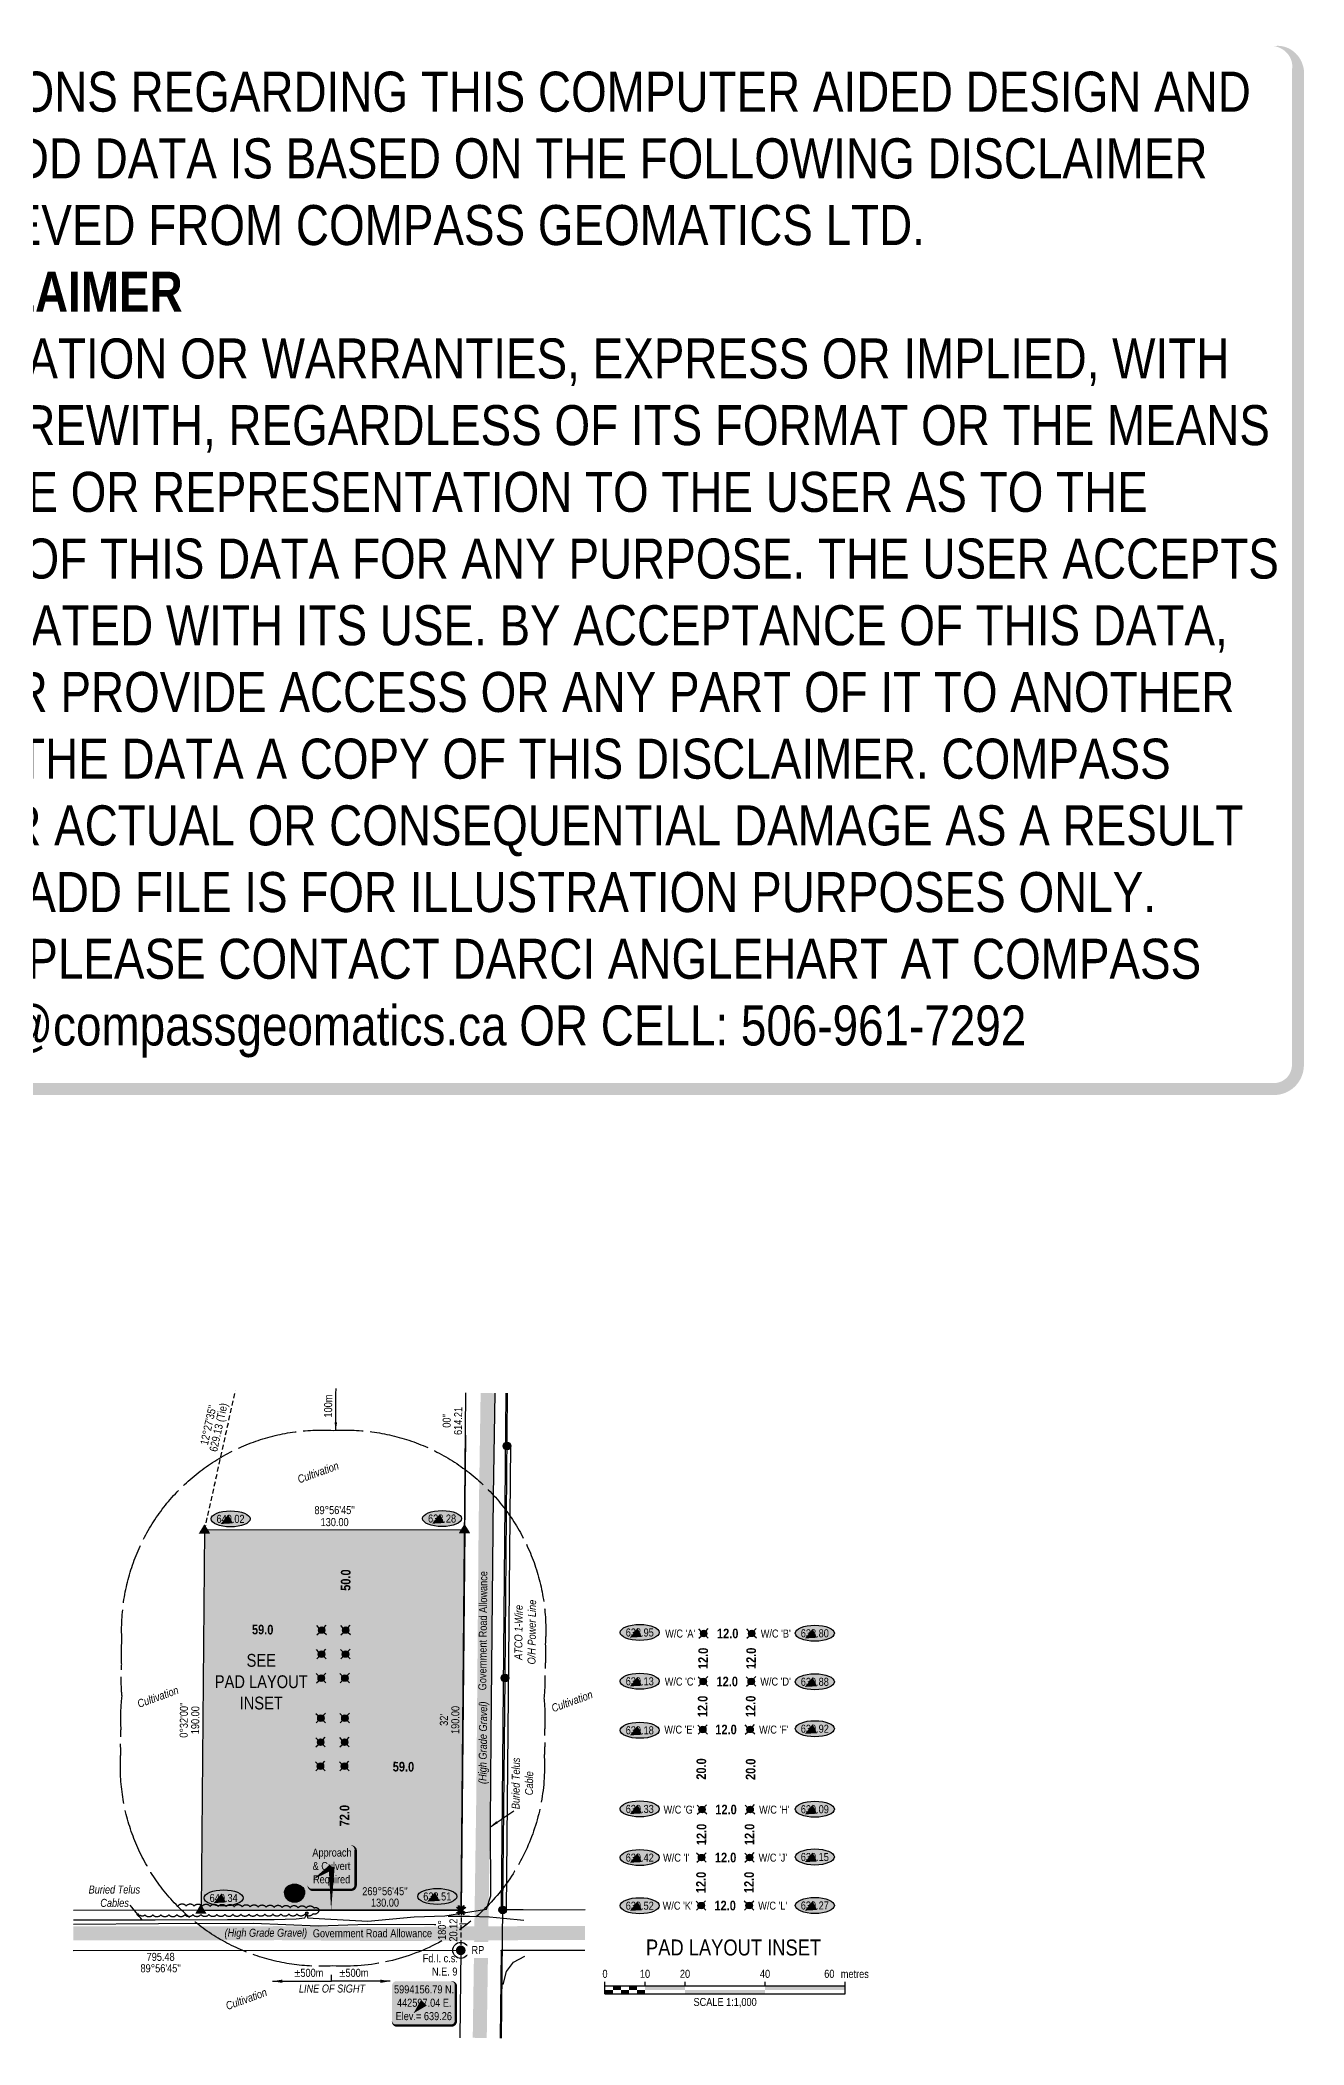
# Model space of a CAD drawing. Extents: x 441332 to 444489, y 5994048 to 5996600.
# Drawn here: x 442911 to 444489, y 5994096 to 5996600 of the extents above; entities that cross this region are included whole.
import ezdxf
from ezdxf.enums import TextEntityAlignment as Align

# ---------------------------------------------------------------- set-up
doc = ezdxf.new("R2010")
doc.units = 0
doc.header["$LTSCALE"] = 5
for name, pattern in [('0', [1, 1, 0]), ('foc-ACCESSROAD', [3.75, 2.5, -1.25]), ('foc-BUFFER', [16.75, 15, -1.75]), ('foc-TIELINE', [1.875, 1.25, -0.625]), ('foc-TRAV', [1.875, 1.25, -0.625])]:
    doc.linetypes.add(name, pattern=pattern)
for name, color, linetype in [('35', 37, 'Continuous'), ('AS-FENCE', 48, 'foc-FENCE'), ('AS-POWER', 104, 'foc-POWER'), ('AS-POWER-EXISTING-PP', 72, 'Continuous'), ('AS-POWER-T', 104, 'Continuous'), ('AS-RESIDENCE', 14, 'Continuous'), ('AS-ROADS', 254, 'Continuous'), ('AS-TELEPHONE', 224, 'foc-TEL'), ('AS-TELEPHONE-T', 224, 'Continuous'), ('AUX-BUFFER', 7, 'foc-BUFFER'), ('C-AR', 13, 'foc-ACCESSROAD'), ('CG-NOTES', 7, 'Continuous'), ('DETAIL-T', 7, 'Continuous'), ('L-BD', 7, 'Continuous'), ('L-BD1', 253, 'Continuous'), ('L-MON', 1, 'Continuous'), ('L-ROAD-T', 7, 'Continuous'), ('L-SEC', 7, 'Continuous'), ('L-TIE', 7, 'foc-TIELINE'), ('P-CROSSINGS', 250, 'Continuous'), ('P-ELEVATION', 7, 'Continuous'), ('P-PROPOSED', 10, 'Continuous'), ('P-PROPOSED-H', 21, 'Continuous'), ('P-TRAV', 4, 'foc-TRAV'), ('T-BUSH', 110, '0')]:
    doc.layers.add(name, color=color, linetype=linetype)
doc.layers.add('DISCLAIMER', color=7, linetype='Continuous', plot=False)
doc.layers.add('T-TEXT', color=48, linetype='Continuous', lineweight=18)
doc.styles.add('80', font='ARIALN.TTF', dxfattribs={"height": 10})
doc.styles.add('80CG', font='ARIALN.TTF', dxfattribs={"height": 10})
doc.styles.add('80L', font='ARIALN.TTF', dxfattribs={"height": 10})
doc.styles.add('80LS', font='ARIALNI.TTF', dxfattribs={"height": 10})
doc.styles.add('BOLD', font='ARIALNB.TTF')
doc.styles.add('Crossing', font='ARIALN.TTF', dxfattribs={"height": 10})
doc.styles.add('foc-LtypeFont', font='ARIALN.TTF', dxfattribs={"height": 7.35})
doc.linetypes.add('foc-FENCE', pattern='A,10,-1,["X",foc-LtypeFont,S=0.2,R=0,X=-0.625,Y=-0.75],-1.24', length=12.24)
doc.linetypes.add('foc-POWER', pattern='A,6,-1,["P",foc-LtypeFont,S=0.2,R=0,X=-0.625,Y=-0.75],-1.24,4', length=12.24)
doc.linetypes.add('foc-TEL', pattern='A,2,-1,["T",foc-LtypeFont,S=0.2,R=0,X=-0.425,Y=-0.75],-1.24,8', length=12.24)
doc.dimstyles.new('CG2011', dxfattribs={"dimscale": 5, "dimtxt": 9, "dimasz": 2, "dimexe": 0.2, "dimexo": 0.0625, "dimgap": 0.5, "dimtad": 0, "dimtih": 1, "dimtoh": 1, "dimzin": 0, "dimdsep": 46, "dimtxsty": '80CG', "dimcen": 0.1, "dimse1": 1, "dimse2": 1, "dimclrd": 256, "dimclrt": 256, "dimaunit": 1, "dimadec": 4, "dimazin": 0, "dimtfac": 0.06, "dimtofl": 0, "dimtmove": 0, "dimatfit": 1, "dimfxl": 0.2, "dimtolj": 1, "dimtzin": 0, "dimlwd": -1, "dimarcsym": 0})
doc.dimstyles.new('COMPASS', dxfattribs={"dimscale": 5, "dimtxt": 10, "dimasz": 2.5, "dimexe": 0.2, "dimexo": 0.0625, "dimgap": 0.5, "dimtad": 0, "dimtih": 1, "dimtoh": 1, "dimzin": 0, "dimdsep": 46, "dimtxsty": '80', "dimcen": 0.1, "dimse1": 1, "dimse2": 1, "dimclrd": 256, "dimclrt": 256, "dimaunit": 1, "dimadec": 4, "dimazin": 0, "dimtfac": 0.06, "dimtofl": 0, "dimtmove": 0, "dimatfit": 1, "dimfxl": 0.2, "dimtolj": 1, "dimtzin": 0, "dimlwd": -1, "dimarcsym": 0})
doc.dimstyles.new('Compass 5 000', dxfattribs={"dimscale": 5, "dimtxt": 9, "dimasz": 2, "dimexe": 0.2, "dimexo": 0.0625, "dimgap": 0.5, "dimtad": 0, "dimtih": 1, "dimtoh": 1, "dimzin": 0, "dimdsep": 46, "dimtxsty": '80CG', "dimcen": 0.1, "dimse1": 1, "dimse2": 1, "dimclrd": 256, "dimclrt": 256, "dimaunit": 1, "dimadec": 4, "dimazin": 0, "dimtfac": 0.06, "dimtofl": 0, "dimtmove": 0, "dimatfit": 1, "dimfxl": 0.2, "dimtolj": 1, "dimtzin": 0, "dimlwd": -1, "dimarcsym": 0})

# ---------------------------------------------------------------- blocks, each defined once
blk = doc.blocks.new('*U470')
h = blk.add_hatch(color=255)
edge = h.paths.add_edge_path()
edge.add_line((-24, -28.5), (24, -28.5))
edge.add_arc((24, -22.5), 6, 270, 360)
edge.add_line((30, -22.5), (30, 21))
edge.add_arc((24, 21), 6, 0, 90)
edge.add_line((24, 27), (-24, 27))
edge.add_arc((-24, 21), 6, 90, 180)
edge.add_line((-30, 21), (-30, -22.5))
edge.add_arc((-24, -22.5), 6, 180, 270)
at = {"color": 1, "flags": 128}
blk.add_lwpolyline([(-24, -28.5, 3, 3, 0), (24, -28.5, 3, 3, 0.414214), (30, -22.5, 3, 3, 0), (30, 21, 3, 0, 0.414214), (24, 27, 0, 0, 0), (-24, 27, 0, 0, 0.414214), (-30, 21, 0, 0, 0), (-30, -22.5, 0, 3, 0.414214)], format="xyseb", close=True, dxfattribs=at)
for points in [[(-23.6, -15.7, 0, 7.5, 0), (0, 0, 0, 0, 0)], [(-0.7, -53.9, 0, 7.5, 0), (0, 0, 0, 0, 0)]]:
    blk.add_lwpolyline(points, format="xyseb", dxfattribs=at)
at = {"color": 1, "style": '80'}
blk.add_attdef('ENTER_TEXT_001', (-26.8, -4.9), '', height=10, dxfattribs=at)
blk = doc.blocks.new('POWERPOLE')
h = blk.add_hatch(color=255)
edge = h.paths.add_edge_path()
edge.add_arc((0, 0), 0.96, 0, 360)
at = {"linetype": 'Continuous'}
for p, q in [((0.68, -0.68), (-0.68, 0.68)), ((-0.68, -0.68), (0.68, 0.68))]:
    blk.add_line(p, q, dxfattribs=at)
blk.add_circle((0, 0), 0.96, dxfattribs=at)
blk = doc.blocks.new('fdia')
at = {"color": 255, "const_width": 1}
blk.add_lwpolyline([(-0.5, 0, 1), (0.5, 0, 1)], format="xyb", close=True, dxfattribs=at)
blk = doc.blocks.new('Fdiaa')
blk.add_blockref('fdia', (0, 0))
blk = doc.blocks.new('fdib')
at = {"color": 1, "const_width": 1.6}
blk.add_lwpolyline([(-0.4, 0, 1), (0.4, 0, 1)], format="xyb", close=True, dxfattribs=at)
at = {"color": 1}
blk.add_circle((0, 0), 0.8, dxfattribs=at)
blk = doc.blocks.new('Fdibb')
blk.add_blockref('fdib', (0, 0))
blk = doc.blocks.new('fdicc')
for name in ['Fdibb', 'Fdiaa']:
    blk.add_blockref(name, (0, 0))
blk = doc.blocks.new('FDI')
blk.add_blockref('fdicc', (0, 0))
blk = doc.blocks.new('TRIA')
blk.add_hatch(color=255).paths.add_polyline_path([(-0.04, 1.52), (-1.47, -0.87), (1.39, -0.87)])
blk = doc.blocks.new('TRIAA')
blk.add_blockref('TRIA', (0, 0))
blk = doc.blocks.new('TRIB')
at = {"color": 1}
blk.add_lwpolyline([(-1.12, -0.67), (-0.04, 1.13), (1.04, -0.67)], close=True, dxfattribs=at)
blk = doc.blocks.new('TRIBB')
blk.add_blockref('TRIB', (0, 0))
blk = doc.blocks.new('TRICC')
for name in ['TRIAA', 'TRIBB']:
    blk.add_blockref(name, (0, 0))
blk = doc.blocks.new('plspike')
blk.add_blockref('TRICC', (0, 0))
blk = doc.blocks.new('WC')
at = {"layer": 'L-MON'}
h = blk.add_hatch(color=255, dxfattribs=at)
h.dxf.hatch_style = 1
edge = h.paths.add_edge_path()
edge.add_arc((0, 0), 0.9, 0, 360)
at = {"layer": 'L-MON', "color": 240, "flags": 128}
for points in [[(-0.62, 0.5), (-1.23, 1.12)], [(0.52, 0.61), (1.13, 1.21)], [(-1.18, -1.18), (-0.56, -0.57)], [(1.16, -1.18), (0.56, -0.57)]]:
    blk.add_lwpolyline(points, dxfattribs=at)
at = {"layer": 'L-MON', "color": 240}
for radius in [0.8, 0.373]:
    blk.add_circle((0, 0), radius, dxfattribs=at)
blk = doc.blocks.new('TEMP')
h = blk.add_hatch(color=255)
h.dxf.hatch_style = 1
h.paths.add_polyline_path([(0, 0.25), (-0.67, 1.15), (-0.67, 0.67), (-1.15, 0.67), (-0.25, 0), (-1.15, -0.67), (-0.67, -0.67), (-0.67, -1.15), (0, -0.25), (0.67, -1.15), (0.67, -0.67), (1.15, -0.67), (0.25, 0), (1.15, 0.67), (0.67, 0.67), (0.67, 1.15)])
h.paths.add_polyline_path([(0.57, 0.85), (0.57, 0.57), (0.85, 0.57), (0.08, 0), (0.85, -0.57), (0.57, -0.57), (0.57, -0.85), (0, -0.08), (-0.57, -0.85), (-0.57, -0.57), (-0.85, -0.57), (-0.08, 0), (-0.85, 0.57), (-0.57, 0.57), (-0.57, 0.85), (0, 0.08)], flags=16)
h = blk.add_hatch(color=1)
h.dxf.hatch_style = 1
h.paths.add_polyline_path([(0, 0.08), (-0.57, 0.85), (-0.57, 0.57), (-0.85, 0.57), (-0.08, 0), (-0.85, -0.57), (-0.57, -0.57), (-0.57, -0.85), (0, -0.08), (0.57, -0.85), (0.57, -0.57), (0.85, -0.57), (0.08, 0), (0.85, 0.57), (0.57, 0.57), (0.57, 0.85)])
at = {"color": 1}
for p, q in [((-0.08, 0), (0.08, 0)), ((0, 0.08), (0, -0.08))]:
    blk.add_line(p, q, dxfattribs=at)
at = {"color": 255, "flags": 128}
blk.add_lwpolyline([(-0.25, 0), (-1.15, 0.67), (-0.67, 0.67), (-0.67, 1.15), (0, 0.25), (0.67, 1.15), (0.67, 0.67), (1.15, 0.67), (0.25, 0), (1.15, -0.67), (0.67, -0.67), (0.67, -1.15), (0, -0.25), (-0.67, -1.15), (-0.67, -0.67), (-1.15, -0.67)], close=True, dxfattribs=at)
at = {"color": 1, "flags": 128}
blk.add_lwpolyline([(-0.08, 0), (-0.85, 0.57), (-0.57, 0.57), (-0.57, 0.85), (0, 0.08), (0.57, 0.85), (0.57, 0.57), (0.85, 0.57), (0.08, 0), (0.85, -0.57), (0.57, -0.57), (0.57, -0.85), (0, -0.08), (-0.57, -0.85), (-0.57, -0.57), (-0.85, -0.57)], close=True, dxfattribs=at)
blk = doc.blocks.new('*U479')
h = blk.add_hatch(color=254)
edge = h.paths.add_edge_path()
edge.add_line((-34, -28.5), (34, -28.5))
edge.add_arc((34, -22.5), 6, 270, 360)
edge.add_line((40, -22.5), (40, 21))
edge.add_arc((34, 21), 6, 0, 90)
edge.add_line((34, 27), (-34, 27))
edge.add_arc((-34, 21), 6, 90, 180)
edge.add_line((-40, 21), (-40, -22.5))
edge.add_arc((-34, -22.5), 6, 180, 270)
at = {"color": 1, "flags": 128}
blk.add_lwpolyline([(-34, -28.5, 3, 3, 0), (34, -28.5, 3, 3, 0.414214), (40, -22.5, 3, 3, 0), (40, 21, 3, 0, 0.414214), (34, 27, 0, 0, 0), (-34, 27, 0, 0, 0.414214), (-40, 21, 0, 0, 0), (-40, -22.5, 0, 3, 0.414214)], format="xyseb", close=True, dxfattribs=at)
blk.add_lwpolyline([(-13, -13.1, 0, 10, 0), (0, 0, 5, 5, 0)], format="xyseb", dxfattribs=at)
at = {"color": 1, "style": '80'}
blk.add_attdef('ENTER_TEXT_001', (-36, -5), '', height=10, dxfattribs=at)
blk = doc.blocks.new('we')
at = {"layer": 'P-ELEVATION'}
h = blk.add_hatch(color=111, dxfattribs=at)
h.dxf.hatch_style = 1
edge = h.paths.add_edge_path()
edge.add_ellipse((0, 0), major_axis=(-24.4, 0), ratio=0.410256, start_angle=0, end_angle=360)
at = {"layer": 'P-ELEVATION', "color": 7, "flags": 128}
blk.add_lwpolyline([(0, 0, 12.5, 0, 0), (-12.4, -6.4, 0, 0, 0)], format="xyseb", dxfattribs=at)
at = {"layer": 'P-ELEVATION', "color": 7}
blk.add_ellipse((0, 0), major_axis=(-24.4, 0), ratio=0.410256, dxfattribs=at)
at = {"layer": 'P-ELEVATION', "style": '80'}
blk.add_attdef('ELEVATION', text='', height=10, dxfattribs=at).set_placement((0, 0), align=Align.MIDDLE_CENTER)
blk = doc.blocks.new('*U328')
at = {"color": 0}
for p, q in [((-150, 0), (-150, 15)), ((-150, 10), (150.2, 10)), ((-150, 0), (150.2, 0)), ((-100, 10), (-100, 15)), ((-50, 10), (-50, 15)), ((50, 10), (50, 15)), ((150.2, 0), (150.2, 15))]:
    blk.add_line(p, q, dxfattribs=at)
for points in [[(-150, 5), (-140, 5), (-150, 0), (-140, 0)], [(-140, 10), (-130, 10), (-140, 5), (-130, 5)], [(-130, 5), (-120, 5), (-130, 0), (-120, 0)], [(-120, 10), (-110, 10), (-120, 5), (-110, 5)], [(-110, 5), (-100, 5), (-110, 0), (-100, 0)], [(-100, 10), (-50, 10), (-100, 5), (-50, 5)], [(-50, 5), (50, 5), (-50, 0), (50, 0)], [(50, 10), (150.2, 10), (50, 5), (150.2, 5)]]:
    blk.add_solid(points, dxfattribs=at)
at = {"color": 0, "style": '80'}
blk.add_text('metres', height=10, dxfattribs=at).set_placement((162.2, 20), align=Align.CENTER)
at = {"color": 0, "char_height": 10, "style": '80'}
for s, insert, attachment_point in [('0', (-150, 30.2), 2), ('10', (-100, 30.2), 2), ('20', (-50, 30.2), 2), ('40', (50, 30.2), 2), ('60', (136.7, 30.2), 3), ('SCALE 1:1,000', (0.1, -5), 2)]:
    blk.add_mtext(s, dxfattribs=dict(at, insert=insert, attachment_point=attachment_point))
blk = doc.blocks.new('xing2')
h = blk.add_hatch(color=50)
h.dxf.hatch_style = 1
edge = h.paths.add_edge_path()
edge.add_ellipse((0, 0), major_axis=(-12.5, 0), ratio=0.816297, start_angle=0, end_angle=360)
h = blk.add_hatch(color=250)
h.dxf.hatch_style = 1
edge = h.paths.add_edge_path()
edge.add_ellipse((0, -2), major_axis=(-12.5, 0), ratio=0.816297, start_angle=0, end_angle=180)
edge.add_line((12.5, -2), (12.5, 0))
edge.add_ellipse((0, 0), major_axis=(-12.5, 0), ratio=0.816297, start_angle=0, end_angle=180, ccw=False)
edge.add_line((-12.5, 0), (-12.5, -2))
at = {"color": 250}
blk.add_ellipse((0, 0), major_axis=(-12.5, 0), ratio=0.816297, dxfattribs=at)
blk.add_ellipse((0, -2), major_axis=(-12.5, 0), ratio=0.816297, start_param=0, end_param=3.141593, dxfattribs=at)
at = {"color": 250, "style": 'Crossing'}
blk.add_attdef('CROSSING', text='', height=9, dxfattribs=at).set_placement((0.1, 0), align=Align.MIDDLE_CENTER)
at = {"color": 250, "style": 'Crossing', "flags": 1}
for tag, p in [('DESCRIPTION', (0.1, -25.8)), ('OWNER', (0.1, -12.5)), ('LOCATION', (0.1, -39.3)), ('DWG_REF', (0.1, -52.8))]:
    blk.add_attdef(tag, text='', height=9, dxfattribs=at).set_placement(p, align=Align.MIDDLE_CENTER)
blk = doc.blocks.new('Disclaimer_Legal')
at = {"layer": 'DISCLAIMER', "color": 254, "flags": 128}
blk.add_lwpolyline([(-3612.9, -1104.6, 37.5, 37.5, 0), (4096.1, -1104.6, 37.5, 37.5, 0.414214), (4171.1, -1029.6, 37.5, 37.5, 0), (4171.1, 2078.7, 37.5, 0, 0.414214), (4096.1, 2153.7, 0, 0, 0), (-3612.9, 2153.7, 0, 0, 0.414214), (-3687.9, 2078.7, 0, 0, 0), (-3687.9, -1029.6, 0, 37.5, 0.414214)], format="xyseb", close=True, dxfattribs=at)
at = {"layer": 'DISCLAIMER', "color": 254, "insert": (241.6, 533.9), "char_height": 125, "width": 7717.568, "attachment_point": 5, "style": '80'}
blk.add_mtext('NOTICE TO THE CORPORATION, PERSON &/OR PERSONS REGARDING THIS COMPUTER AIDED DESIGN AND DRAFTING (CADD) FILES. ACCEPTANCE OF THE CADD DATA IS BASED ON THE FOLLOWING DISCLAIMER WHICH COVERS ALL CADD DATA RECIEVED FROM COMPASS GEOMATICS LTD.\\P{\\fArial Narrow|b1|i0|c0|p34;DISCLAIMER}\\PCOMPASS GEOMATICS LTD. MAKES NO REPRESENTATION OR WARRANTIES, EXPRESS OR IMPLIED, WITH RESPECT TO THE REUSE OF THE DATA PROVIDED HEREWITH, REGARDLESS OF ITS FORMAT OR THE MEANS OF ITS TRANSMISSION. THERE IS NO GUARANTEE OR REPRESENTATION TO THE USER AS TO THE ACCURACY, CURRENCY, SUITABILITY OR RELIABILITY OF THIS DATA FOR ANY PURPOSE. THE USER ACCEPTS THE DATA "AS IS", AND ASSUMES ALL RISKS ASSOCIATED WITH ITS USE. BY ACCEPTANCE OF THIS DATA, THE USER AGREES NOT TO TRANSMIT THIS DATA OR PROVIDE ACCESS OR ANY PART OF IT TO ANOTHER PARTY UNLESS THE USER SHALL INCLUDE WITH THE DATA A COPY OF THIS DISCLAIMER. COMPASS GEOMATICS LTD. ASSUMES NO RESPONSIBILITY FOR ACTUAL OR CONSEQUENTIAL DAMAGE AS A RESULT OF ANY USER\'S RELIANCE ON THIS DATA. THIS CADD FILE IS FOR ILLUSTRATION PURPOSES ONLY.\\PIF YOU REQUIRE MORE ACCURATE INFORMATION, PLEASE CONTACT DARCI ANGLEHART AT COMPASS GEOMATICS LTD. VIA EMAIL: darci.anglehart@compassgeomatics.ca OR CELL: 506-961-7292', dxfattribs=at)

msp = doc.modelspace()

# ---------------------------------------------------------------- hatches: boundary and pattern name
at = {"layer": 'P-PROPOSED-H'}
h = msp.add_hatch(color=256, dxfattribs=at)
h.dxf.hatch_style = 1
h.paths.add_polyline_path([(443436.756, 5994264.494), (443441.179, 5994739.287), (443116.31, 5994738.979), (443111.888, 5994264.191)])

# ---------------------------------------------------------------- linework, layer by layer
at = {"flags": 128}
msp.add_lwpolyline([(443274.633, 5994175.589), (443274.633, 5994183.47)], dxfattribs=at)
at = {"layer": '35', "color": 3}
msp.add_circle((443436.288, 5994214.221), 9.995, dxfattribs=at)
at = {"layer": 'AS-FENCE', "flags": 128}
for points in [[(443244.913, 5994264.839), (443436.883, 5994264.684), (443442.458, 5994857.569)], [(443514.231, 5994264.849), (443493.338, 5994264.664), (443498.686, 5994845.086)], [(443489.108, 5994171.676), (443493.266, 5994187.661), (443502.251, 5994199.611), (443516.153, 5994206.766)]]:
    msp.add_lwpolyline(points, dxfattribs=at)
at = {"layer": 'AS-POWER', "flags": 128}
msp.add_lwpolyline([(443487.145, 5994104.598), (443491.558, 5994554.386), (443494.647, 5994910.015)], dxfattribs=at)
at = {"layer": 'AS-RESIDENCE', "flags": 128}
msp.add_lwpolyline([(443436.241, 5994264.498), (443436.757, 5994264.499)], dxfattribs=at)
at = {"layer": 'AS-ROADS', "const_width": 17.492, "flags": 128}
for points in [[(443460, 5994104.851), (443464.536, 5994412.869), (443467.361, 5994746.346), (443469.855, 5994910.246)], [(442952.435, 5994235.632), (443120.923, 5994235.319), (443209.818, 5994235.701), (443351.218, 5994234.489), (443462.313, 5994235.459), (443591.438, 5994236.062)]]:
    msp.add_lwpolyline(points, dxfattribs=at)
at = {"layer": 'AS-TELEPHONE', "flags": 128}
for points in [[(443244.176, 5994259.546), (443244.978, 5994254.759), (443266.676, 5994253.429), (443320.081, 5994250.786), (443378.233, 5994255.934), (443416.431, 5994257.424), (443437.003, 5994260.629), (443468.333, 5994265.761), (443473.803, 5994282.226), (443473.803, 5994282.226), (443473.353, 5994373.599), (443474.283, 5994480.131), (443475.443, 5994611.141), (443476.988, 5994782.209), (443479.19, 5994910.159)], [(442952.591, 5994252.404), (443054.483, 5994252.134), (443144.888, 5994252.706), (443203.066, 5994252.789), (443230.621, 5994253.426), (443241.486, 5994255.014), (443244.046, 5994259.716)], [(443420.666, 5994256.891), (443447.097, 5994256.891), (443472.291, 5994256.019), (443489.603, 5994254.349), (443515.256, 5994251.751)], [(442952.539, 5994246.884), (443058.556, 5994247.566), (443177.491, 5994248.031), (443258.141, 5994244.801), (443320.113, 5994246.779), (443403.368, 5994246.429), (443405.193, 5994246.493)], [(443434.758, 5994247.528), (443444.993, 5994247.886)]]:
    msp.add_lwpolyline(points, dxfattribs=at)
msp.add_lwpolyline([(443242.927, 5994262.106), (443245.426, 5994262.106), (443245.426, 5994259.608), (443242.927, 5994259.608)], close=True, dxfattribs=at)
at = {"layer": 'L-SEC', "flags": 128}
for points in [[(443436.757, 5994264.499), (443442.773, 5994910.498)], [(443487.028, 5994264.546), (443493.04, 5994910.03)], [(443436.757, 5994264.499), (442952.699, 5994264.04)], [(443591.704, 5994264.646), (443487.028, 5994264.546)], [(443436.288, 5994214.221), (442952.231, 5994213.763)], [(443436.288, 5994214.221), (443435.272, 5994105.081)], [(443486.568, 5994214.269), (443485.547, 5994104.613)], [(443486.555, 5994213.753), (443486.56, 5994214.269)], [(443486.568, 5994214.269), (443591.236, 5994214.368)]]:
    msp.add_lwpolyline(points, dxfattribs=at)
at = {"layer": 'L-TIE', "flags": 128}
msp.add_lwpolyline([(443116.31, 5994738.979), (443154.799, 5994913.18)], dxfattribs=at)
at = {"layer": 'P-PROPOSED', "flags": 128}
msp.add_lwpolyline([(443436.756, 5994264.494), (443441.179, 5994739.287), (443116.31, 5994738.979), (443111.888, 5994264.191)], close=True, dxfattribs=at)
msp.add_lwpolyline([(443441.179, 5994739.287), (443436.756, 5994264.494)], dxfattribs=at)
at = {"layer": 'T-BUSH', "flags": 128}
msp.add_lwpolyline([(443083.283, 5994269.778, -0.52056705), (443093.277, 5994269.643, -0.52056705), (443103.272, 5994269.507, -0.52056705), (443113.266, 5994269.372, -0.52056705), (443123.261, 5994269.237, -0.52056705), (443133.255, 5994269.102, -0.52056705), (443143.25, 5994268.966, -0.52056705), (443153.244, 5994268.831, -0.52056705), (443163.239, 5994268.696, -0.52056705), (443173.233, 5994268.56, -0.52056705), (443183.227, 5994268.365, -0.52056705), (443193.22, 5994268.17, -0.52056705), (443203.214, 5994267.975, -0.52056705), (443213.208, 5994267.78, -0.52056705), (443223.201, 5994267.585, -0.52056705), (443233.195, 5994267.39, -0.52056705), (443243.188, 5994267.194, -0.52056705), (443253.182, 5994266.999, -0.52056705), (443259.093, 5994264.835, -0.52056705), (443251.616, 5994259.72, -0.52056705), (443241.621, 5994259.661, -0.52056705), (443231.625, 5994259.602, -0.52056705), (443221.63, 5994259.543, -0.52056705), (443211.635, 5994259.484, -0.52056705), (443201.64, 5994259.425, -0.52056705), (443191.644, 5994259.366, -0.52056705), (443181.649, 5994259.307, -0.52056705), (443171.654, 5994259.248, -0.52056705), (443161.658, 5994259.189, -0.52056705), (443151.663, 5994259.13, -0.52056705), (443141.668, 5994259.071, -0.52056705), (443131.673, 5994259.012, -0.52056705), (443121.677, 5994258.953, -0.52056705), (443111.682, 5994258.894, -0.52056705), (443101.687, 5994258.835, -0.52056705), (443091.692, 5994258.776, -0.52056705), (443081.696, 5994258.717, -0.52056705), (443071.701, 5994258.658, -0.52056705), (443061.706, 5994258.599, -0.52056705), (443051.71, 5994258.539, -0.52056705), (443041.715, 5994258.48, -0.52056705), (443035.266, 5994258.442, -0.52056705)], format="xyb", dxfattribs=at)

# ---------------------------------------------------------------- block references
for p, values in [((443148.725, 5994753.134), {'ELEVATION': '640.02'}), ((443412.952, 5994753.565), {'ELEVATION': '638.28'}), ((443659.856, 5994611.256), {'ELEVATION': '638.95'}), ((443878.519, 5994610.251), {'ELEVATION': '638.80'}), ((443659.856, 5994550.291), {'ELEVATION': '639.13'}), ((443878.519, 5994549.649), {'ELEVATION': '639.88'}), ((443659.856, 5994489.081), {'ELEVATION': '639.18'}), ((443878.519, 5994491.045), {'ELEVATION': '639.92'}), ((443659.856, 5994390.837), {'ELEVATION': '639.33'}), ((443878.519, 5994390.446), {'ELEVATION': '639.09'}), ((443659.856, 5994330.037), {'ELEVATION': '639.42'}), ((443878.519, 5994330.812), {'ELEVATION': '639.15'}), ((443140.121, 5994279.629), {'ELEVATION': '640.34'}), ((443406.952, 5994281.529), {'ELEVATION': '638.51'}), ((443659.856, 5994269.967), {'ELEVATION': '639.52'}), ((443878.519, 5994270.236), {'ELEVATION': '639.27'})]:
    msp.add_blockref('we', p).add_auto_attribs(values)
at = {"xscale": 0.99954446, "yscale": 0.99954446, "zscale": 0.99954446}
msp.add_blockref('*U328', (443766.374, 5994159.718), dxfattribs=at)
at = {"layer": 'AS-POWER-EXISTING-PP', "xscale": 4.99772230000001, "yscale": 4.99772230000001, "zscale": 4.99772230000001}
for p in [(443494.076, 5994844.219), (443491.558, 5994554.386), (443488.716, 5994264.679)]:
    msp.add_blockref('POWERPOLE', p, dxfattribs=at)
at = {"layer": 'C-AR', "xscale": 0.399817784, "yscale": 0.399817784, "zscale": 0.399817784}
msp.add_blockref('Disclaimer_Legal', (442814.246, 5995731.62), dxfattribs=at)
at = {"layer": 'CG-NOTES'}
ref = msp.add_blockref('*U470', (443275.033, 5994318.249), dxfattribs=dict(at, xscale=0.99954446, yscale=0.99954446, zscale=0.99954446))
ref.add_attrib('ENTER_TEXT_001', 'Approach', (443250.921, 5994331.387), dxfattribs={"layer": '0', "color": 1, "height": 9.9954, "style": '80'})
ref.add_attrib('ENTER_TEXT_002', '& Culvert', (443251.275, 5994314.55), dxfattribs={"layer": '0', "color": 1, "height": 9.9954, "style": '80'})
ref.add_attrib('ENTER_TEXT_003', 'Required', (443251.783, 5994297.891), dxfattribs={"layer": '0', "color": 1, "height": 9.9954, "style": '80'})
at = {"layer": 'DETAIL-T'}
ref = msp.add_blockref('*U479', (443390.253, 5994148.7), dxfattribs=at)
ref.add_attrib('ENTER_TEXT_001', '5994156.79 N.', (443352.933, 5994160.473), dxfattribs={"layer": '0', "color": 1, "height": 10, "style": '80'})
ref.add_attrib('ENTER_TEXT_002', '442597.04 E.', (443356.596, 5994143.765), dxfattribs={"layer": '0', "color": 1, "height": 10, "style": '80'})
ref.add_attrib('ENTER_TEXT_003', 'Elev.= 639.26', (443354.877, 5994127.058), dxfattribs={"layer": '0', "color": 1, "height": 10, "style": '80'})
at = {"layer": 'L-MON'}
for name, p, xscale, yscale, zscale in [('plspike', (443116.293, 5994738.941), 4.99772230000001, 4.99772230000001, 4.99772230000001), ('plspike', (443441.166, 5994739.281), 4.99772230000001, 4.99772230000001, 4.99772230000001), ('WC', (443262.587, 5994614.175), 4.99772230000001, 4.99772230000001, 4.99772230000001), ('WC', (443292.574, 5994614.203), 4.99772230000001, 4.99772230000001, 4.99772230000001), ('WC', (443739.701, 5994609.993), 4.997722300000008, 4.997722300000008, 4.997722300000008), ('WC', (443799.677, 5994610.05), 4.997722300000008, 4.997722300000008, 4.997722300000008), ('WC', (443262.307, 5994584.188), 4.99772230000001, 4.99772230000001, 4.99772230000001), ('WC', (443292.295, 5994584.216), 4.99772230000001, 4.99772230000001, 4.99772230000001), ('WC', (443262.028, 5994554.201), 4.99772230000001, 4.99772230000001, 4.99772230000001), ('WC', (443291.55, 5994554.229), 4.99772230000001, 4.99772230000001, 4.99772230000001), ('WC', (443739.142, 5994550.02), 4.997722300000008, 4.997722300000008, 4.997722300000008), ('WC', (443799.118, 5994550.077), 4.997722300000008, 4.997722300000008, 4.997722300000008), ('WC', (443261.562, 5994504.224), 4.99772230000001, 4.99772230000001, 4.99772230000001), ('WC', (443291.55, 5994504.252), 4.99772230000001, 4.99772230000001, 4.99772230000001), ('WC', (443738.584, 5994490.047), 4.997722300000008, 4.997722300000008, 4.997722300000008), ('WC', (443797.629, 5994490.103), 4.997722300000008, 4.997722300000008, 4.997722300000008), ('WC', (443261.283, 5994474.237), 4.99772230000001, 4.99772230000001, 4.99772230000001), ('WC', (443291.271, 5994474.265), 4.99772230000001, 4.99772230000001, 4.99772230000001), ('WC', (443261.004, 5994444.25), 4.99772230000001, 4.99772230000001, 4.99772230000001), ('WC', (443290.992, 5994444.279), 4.99772230000001, 4.99772230000001, 4.99772230000001), ('WC', (443737.653, 5994390.091), 4.997722300000008, 4.997722300000008, 4.997722300000008), ('WC', (443797.629, 5994390.148), 4.997722300000008, 4.997722300000008, 4.997722300000008), ('WC', (443737.094, 5994330.118), 4.997722300000008, 4.997722300000008, 4.997722300000008), ('WC', (443797.07, 5994330.175), 4.997722300000008, 4.997722300000008, 4.997722300000008), ('plspike', (443111.903, 5994264.204), 4.99772230000001, 4.99772230000001, 4.99772230000001), ('TEMP', (443436.756, 5994264.494), 4.99772230000001, 4.99772230000001, 4.99772230000001), ('WC', (443736.536, 5994270.145), 4.997722300000008, 4.997722300000008, 4.997722300000008), ('WC', (443796.511, 5994270.202), 4.997722300000008, 4.997722300000008, 4.997722300000008)]:
    msp.add_blockref(name, p, dxfattribs=dict(at, xscale=xscale, yscale=yscale, zscale=zscale))
at = {"layer": 'P-CROSSINGS', "xscale": 0.99954446, "yscale": 0.99954446, "zscale": 0.99954446}
msp.add_blockref('xing2', (443228.703, 5994286.843), dxfattribs=at).add_auto_attribs({'CROSSING': 'X1'})

# ---------------------------------------------------------------- texts
at = {"char_height": 9.9954, "attachment_point": 1, "style": '80L'}
for s, width, insert in [("W/C 'A'", 36.99992, (443691.624, 5994614.878)), ("W/C 'B'", 36.99992, (443810.973, 5994614.878)), ("W/C 'C'", 38.44286, (443691.065, 5994554.905)), ("W/C 'D'", 39.8639, (443810.415, 5994554.905)), ("W/C 'E'", 39.59724, (443690.507, 5994494.932)), ("W/C 'F'", 44.73265, (443808.925, 5994494.931)), ("W/C 'G'", 39.02004, (443689.576, 5994394.976)), ("W/C 'H'", 45.01906, (443808.925, 5994394.976)), ("W/C 'I'", 38.73146, (443689.017, 5994335.003)), ("W/C 'J'", 40.72309, (443808.367, 5994335.003)), ("W/C 'K'", 39.02006, (443688.458, 5994275.03)), ("W/C 'L'", 43.87348, (443807.808, 5994275.03))]:
    msp.add_mtext_dynamic_manual_height_columns(s, width=width, gutter_width=49.977, heights=[0], dxfattribs=dict(at, insert=insert))
at = {"style": '80'}
for s, insert, char_height, width, attachment_point in [('%%P500m', (443264.638, 5994186.08), 9.9954, 42.09203, 6), ('%%P500m', (443284.629, 5994186.08), 9.9954, 42.09203, 4), ('\\pi6.37297;{\\fArial Narrow|b0|i1|c0|p34;LINE OF SIGH\\T1.55;T}', (443227.764, 5994171.52), 9.99544, 99.30267, 1)]:
    msp.add_mtext(s, dxfattribs=dict(at, insert=insert, char_height=char_height, width=width, attachment_point=attachment_point))
at = {"layer": 'AS-POWER-T', "insert": (443502.993, 5994570.983), "char_height": 9.99544, "attachment_point": 1, "rotation": 89.466365, "style": '80L'}
msp.add_mtext_dynamic_manual_height_columns('\\pi6.11133;{\\fArial Narrow|b0|i1|c0|p34;ATCO 1-Wire\\P\\pi0.57498;O/H Power Line}', width=80.63624, gutter_width=49.977, heights=[0], dxfattribs=at)
at = {"layer": 'AS-TELEPHONE-T', "insert": (443499.664, 5994390.285), "char_height": 9.99544, "attachment_point": 1, "rotation": 89.466365, "style": '80L'}
msp.add_mtext_dynamic_manual_height_columns('\\pi0.29884;{\\fArial Narrow|b0|i1|c0|p34;Buried Telus\\P\\pi17.88291;Cable}', width=64.35444, gutter_width=49.977, heights=[0], dxfattribs=at)
at = {"layer": 'AS-TELEPHONE-T', "insert": (442971.177, 5994295.152), "char_height": 9.99544, "attachment_point": 1, "style": '80L'}
msp.add_mtext_dynamic_manual_height_columns('\\pi0.29884;{\\fArial Narrow|b0|i1|c0|p34;Buried Telus\\P\\pi14.88974;Cables}', width=64.35444, gutter_width=49.977, heights=[0], dxfattribs=at)
at = {"layer": 'AUX-BUFFER', "insert": (443265.552, 5994879.743), "char_height": 9.9954, "attachment_point": 1, "rotation": 89.653053, "style": '80L'}
msp.add_mtext_dynamic_manual_height_columns('100m', width=6.84379, gutter_width=44.98, heights=[0], dxfattribs=at)
at = {"layer": 'DETAIL-T', "color": 3, "attachment_point": 5, "style": '80CG'}
for s, insert, char_height, width in [('SEE\\PPAD LAYOUT\\PINSET', (443187.072, 5994549.65), 15.9927, 122.64143), ('PAD LAYOUT INSET', (443777.029, 5994217.64), 19.99089, 223.75605)]:
    msp.add_mtext(s, dxfattribs=dict(at, insert=insert, char_height=char_height, width=width))
at = {"layer": 'L-BD', "style": '80L'}
for s, height, rotation, p in [("12°27'35''", 9.9954, 77.5406, (443120.93, 5994870.296)), ('629.13 (Tie)', 9.99544, 77.5406, (443134.838, 5994867.223)), ("00''", 9.9954, 89.4664, (443418.708, 5994875.574)), ('614.21', 9.9954, 89.4664, (443432.951, 5994875.441)), ('795.48', 9.9954, 0.0543, (443061.425, 5994206.091)), ("89°56'45''", 9.9954, 0.0543, (443061.438, 5994191.848))]:
    msp.add_text(s, height=height, rotation=rotation, dxfattribs=at).set_placement(p, align=Align.MIDDLE)
at = {"layer": 'L-BD1', "style": '80L'}
for s, height, rotation, p in [("89°56'45''", 9.9954, 0.0543, (443278.721, 5994764.122)), ('130.00', 9.9954, 0.0543, (443278.735, 5994749.128)), ("0°32'00''", 9.9954, 89.4664, (443090.361, 5994501.806)), ('190.00', 9.9954, 89.4664, (443104.603, 5994501.674)), ("32'", 9.9954, 89.4664, (443415.229, 5994502.111)), ('190.00', 9.9954, 89.4664, (443429.472, 5994501.979)), ("269°56'45''", 9.99544, 0.0533, (443341.621, 5994288.082)), ('130.00', 9.9954, 0.0533, (443341.634, 5994273.838)), ('180°', 9.9954, 89.4664, (443412.784, 5994239.579)), ('20.12', 9.9954, 89.4664, (443427.027, 5994239.446))]:
    msp.add_text(s, height=height, rotation=rotation, dxfattribs=at).set_placement(p, align=Align.MIDDLE)
at = {"layer": 'L-BD1', "color": 3, "style": 'BOLD'}
for s, rotation, p in [('50.0', 89.4664, (443292.515, 5994676.675)), ('59.0', 359.466365, (443188.873, 5994614.861)), ('12.0', 0.05426, (443769.689, 5994610.022)), ('12.0', 89.4664, (443738.953, 5994578.864)), ('12.0', 89.4664, (443798.929, 5994578.921)), ('12.0', 0.05426, (443769.13, 5994550.048)), ('12.0', 89.4664, (443738.395, 5994518.891)), ('12.0', 89.4664, (443798.37, 5994518.947)), ('12.0', 0.05426, (443767.641, 5994490.074)), ('59.0', 359.466365, (443364.705, 5994443.592)), ('20.0', 89.4664, (443736.665, 5994440.73)), ('20.0', 89.4664, (443798.339, 5994440.387)), ('72.0', 89.4664, (443291.05, 5994382.441)), ('12.0', 0.05426, (443767.641, 5994390.12)), ('12.0', 89.4664, (443736.905, 5994358.962)), ('12.0', 89.4664, (443796.881, 5994359.019)), ('12.0', 0.05426, (443767.082, 5994330.147)), ('12.0', 89.4664, (443736.346, 5994298.989)), ('12.0', 89.4664, (443796.322, 5994299.045)), ('12.0', 0.05426, (443766.524, 5994270.173))]:
    msp.add_text(s, height=11.9945, rotation=rotation, dxfattribs=at).set_placement(p, align=Align.MIDDLE)
at = {"layer": 'L-MON', "insert": (443386.691, 5994209.365), "char_height": 9.99544, "attachment_point": 1, "style": '80L'}
msp.add_mtext_dynamic_manual_height_columns('\\pi2.10616;Fd.I. c.s.\\P\\pi13.63569;N.E. 9', width=44.08566, gutter_width=49.977, heights=[0], dxfattribs=at)
at = {"layer": 'L-ROAD-T', "style": '80L'}
for rotation, p in [(89.466365, (443463.863, 5994613.458)), (0.05426, (443325.962, 5994235.568))]:
    msp.add_text('Government Road Allowance', height=9.99544, rotation=rotation, dxfattribs=at).set_placement(p, align=Align.MIDDLE_CENTER)
at = {"layer": 'T-TEXT', "style": '80LS'}
for s, height, rotation, p in [('Cultivation', 10, 20, (443258.092, 5994811.221)), ('Cultivation', 10, 20, (443057.993, 5994530.859)), ('Cultivation', 10, 20, (443575.245, 5994525.379)), ('(High Grade Gravel)', 9.99544, 89.466365, (443463.863, 5994473.522)), ('(High Grade Gravel)', 9.99544, 0.05426, (443192.799, 5994236.198)), ('Cultivation', 10, 20, (443168.4, 5994153.466))]:
    msp.add_text(s, height=height, rotation=rotation, dxfattribs=at).set_placement(p, align=Align.MIDDLE_CENTER)

# ---------------------------------------------------------------- leaders
at = {"path_type": 1}
for points in [[(443201.063, 5994175.589), (443274.633, 5994175.589)], [(443348.204, 5994175.589), (443274.633, 5994175.589)]]:
    msp.add_leader(points, dimstyle='COMPASS', override={"dimgap": 0.5, "dimtad": 0}, dxfattribs=at)
at = {"layer": 'AS-TELEPHONE-T', "path_type": 1}
for points in [[(443473.412, 5994368.637), (443502.408, 5994388.595)], [(443038.456, 5994251.953), (443023.386, 5994270.683)]]:
    msp.add_leader(points, dimstyle='Compass 5 000', override={"dimgap": 0.5, "dimtad": 0}, dxfattribs=at)
at = {"layer": 'AUX-BUFFER', "path_type": 1}
msp.add_leader([(443280.143, 5994863.78), (443280.459, 5994915.931)], dimstyle='CG2011', override={"dimasz": 2, "dimgap": 0.5, "dimtad": 0}, dxfattribs=at)

# ---------------------------------------------------------------- next in the draw order: texts
at = {"layer": '35', "color": 3, "insert": (443457.648, 5994214.656), "char_height": 9.9954, "attachment_point": 5, "style": '80', "bg_fill": 2}
msp.add_mtext('RP', dxfattribs=at)

# ---------------------------------------------------------------- next in the draw order: linework, layer by layer
at = {"layer": 'AUX-BUFFER', "color": 251, "linetype": 'foc-BUFFER', "flags": 128}
msp.add_lwpolyline([(443412.478, 5994225.912, -0.14265314), (443276.234, 5994194.829, -0.43219095), (443011.118, 5994444.25, -0.01733996), (443011.718, 5994461.567, -0.01268206), (443011.397, 5994474.237, -0.01733996), (443011.998, 5994491.554, -0.01268206), (443011.676, 5994504.224, -0.02737844), (443013.173, 5994531.528, -0.02271866), (443012.142, 5994554.201, -0.01733996), (443012.743, 5994571.518, -0.01268206), (443012.421, 5994584.188, -0.01733996), (443013.022, 5994601.504, -0.01268206), (443012.7, 5994614.175, -0.4316291), (443277.344, 5994863.625, -0.43219095), (443542.461, 5994614.203, -0.01733996), (443541.86, 5994596.887, -0.01268206), (443542.181, 5994584.216, -0.02122513), (443541.281, 5994563.03, -0.0088063), (443541.436, 5994554.229, -0.0250471), (443540.184, 5994529.241, -0.0250471), (443541.436, 5994504.252, -0.01733996), (443540.836, 5994486.936, -0.01268206), (443541.157, 5994474.265, -0.01733996), (443540.556, 5994456.949, -0.01268206), (443540.878, 5994444.279, -0.24422445), (443434.687, 5994239.841)], format="xyb", dxfattribs=at)
at = {"layer": 'P-TRAV', "flags": 128}
msp.add_lwpolyline([(443436.756, 5994264.494), (443436.288, 5994214.221)], dxfattribs=at)

# ---------------------------------------------------------------- next in the draw order: block references
at = {"layer": 'L-MON', "xscale": 4.99772230000001, "yscale": 4.99772230000001, "zscale": 4.99772230000001}
msp.add_blockref('FDI', (443436.288, 5994214.221), dxfattribs=at)

doc.saveas('drawing.dxf')
